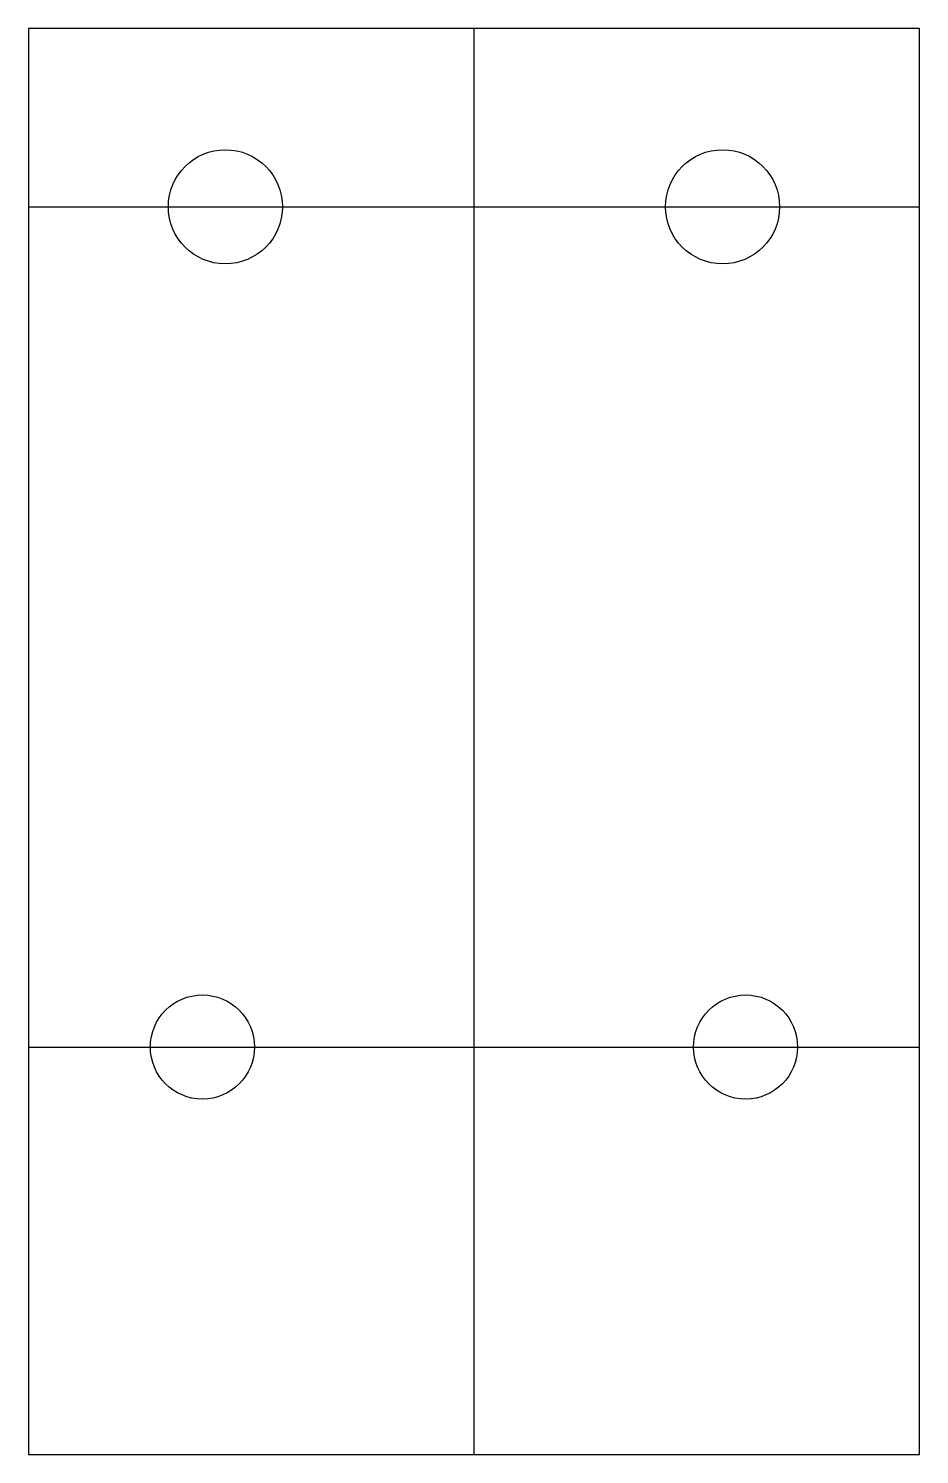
# Model space of a CAD drawing. Header units: inches. Extents: x 0 to 0.98, y -1.57 to 0.
import ezdxf

# ---------------------------------------------------------------- set-up
doc = ezdxf.new("R2010")
doc.units = ezdxf.units.IN
doc.layers.get('0').update_dxf_attribs({"linetype": 'CONTINUOUS'})

msp = doc.modelspace()

# ---------------------------------------------------------------- linework, layer by layer
for p, q in [((0.4921, 0), (0.4921, -1.5748)), ((0, -0.1969), (0.9843, -0.1969)), ((0.2175, -0.1969), (0.4921, -0.1969)), ((0.4921, -0.1969), (0.7667, -0.1969)), ((0, -1.1248), (0.9843, -1.1248))]:
    msp.add_line(p, q)
msp.add_lwpolyline([(0.9843, 0), (0, 0), (0, -1.5748), (0.9843, -1.5748)], close=True)
for centre, radius in [((0.2175, -0.1969), 0.063), ((0.7667, -0.1969), 0.063), ((0.1921, -1.1248), 0.0575), ((0.7921, -1.1248), 0.0575)]:
    msp.add_circle(centre, radius)

doc.saveas('drawing.dxf')
